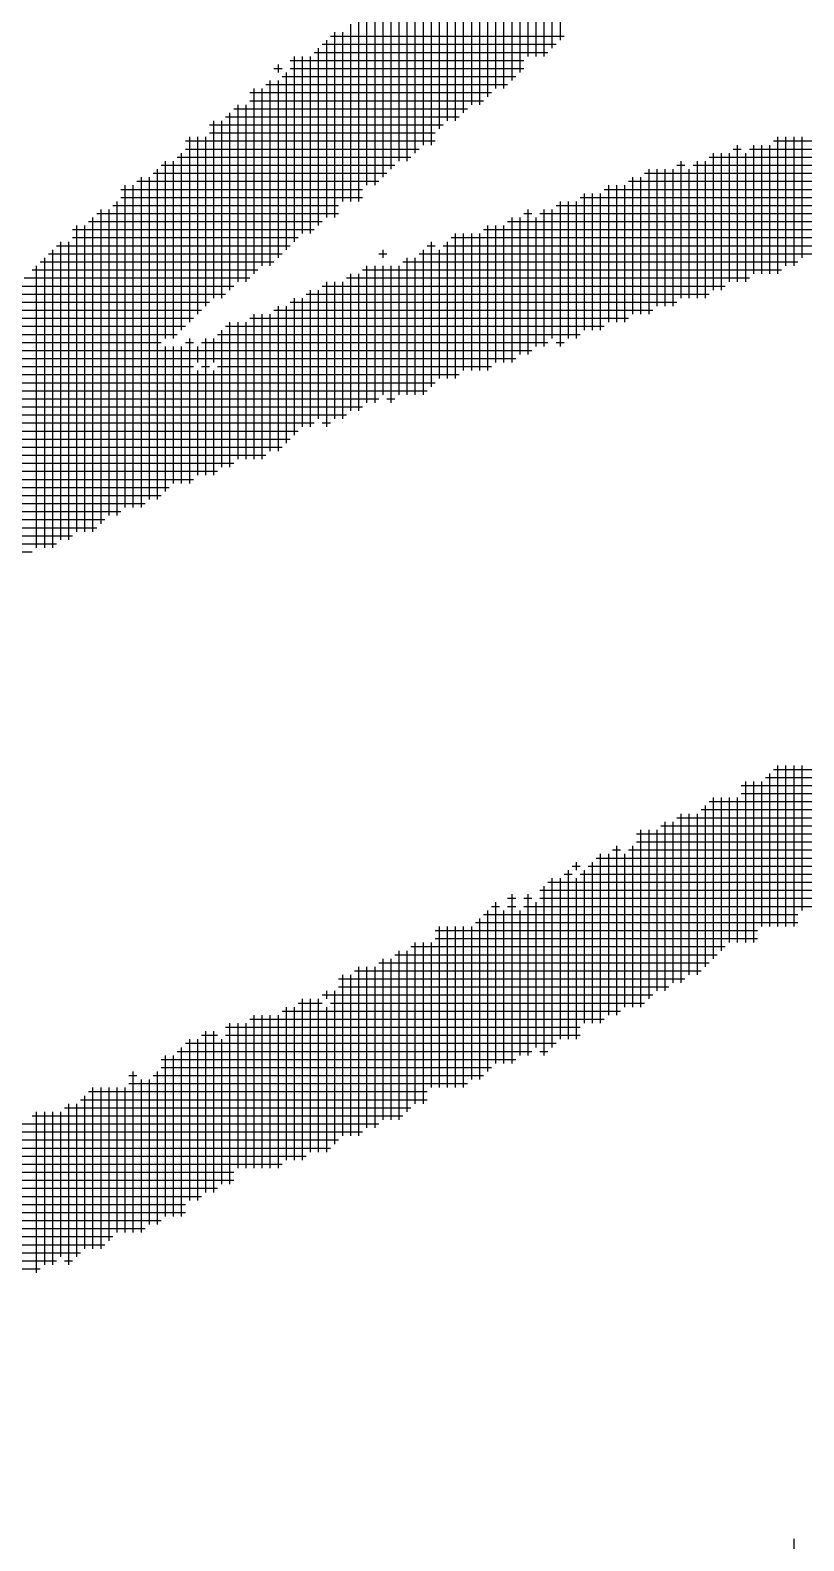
# Model space of a CAD drawing. Header units: feet. Extents: x 778950 to 1031250, y -253464 to -75264.
# Drawn here: x 949962.7 to 950186.7, y -244566.4 to -244129 of the extents above; entities that cross this region are included whole.
import ezdxf

# ---------------------------------------------------------------- set-up
doc = ezdxf.new("R2010")
doc.units = ezdxf.units.FT
doc.header["$LTSCALE"] = 3000
doc.header["$MEASUREMENT"] = 0
doc.layers.add('CX-MISC', color=2, linetype='CONTINUOUS')

msp = doc.modelspace()

# ---------------------------------------------------------------- linework, layer by layer
at = {"layer": 'CX-MISC'}
for p, q in [((950111.42, -244080.63), (950111.42, -244136.61)), ((950113.75, -244080.63), (950113.75, -244134.28)), ((950116.08, -244078.29), (950116.08, -244131.95)), ((950104.42, -244085.29), (950104.42, -244141.28)), ((950106.75, -244085.29), (950106.75, -244136.61)), ((950109.09, -244085.29), (950109.09, -244136.61)), ((950099.75, -244089.96), (950099.75, -244145.95)), ((950102.09, -244089.96), (950102.09, -244143.61)), ((950095.09, -244094.62), (950095.09, -244148.28)), ((950097.42, -244094.62), (950097.42, -244145.95)), ((950088.09, -244099.29), (950088.09, -244152.94)), ((950090.42, -244099.29), (950090.42, -244150.61)), ((950092.76, -244096.96), (950092.76, -244150.61)), ((950083.43, -244103.96), (950083.43, -244155.28)), ((950085.76, -244103.96), (950085.76, -244155.28)), ((950081.09, -244106.29), (950081.09, -244157.61)), ((950076.43, -244108.62), (950076.43, -244162.28)), ((950078.76, -244108.62), (950078.76, -244162.28)), ((950069.43, -244115.62), (950069.43, -244166.94)), ((950071.76, -244113.29), (950071.76, -244166.94)), ((950074.09, -244113.29), (950074.09, -244164.61)), ((950062.43, -244120.29), (950062.43, -244173.94)), ((950064.76, -244117.95), (950064.76, -244171.61)), ((950067.1, -244120.29), (950067.1, -244169.27)), ((950057.76, -244124.95), (950057.76, -244178.61)), ((950060.1, -244122.62), (950060.1, -244173.94)), ((950050.77, -244129.62), (950050.77, -244183.27)), ((950053.1, -244129.62), (950053.1, -244178.61)), ((950055.43, -244127.28), (950055.43, -244178.61)), ((950046.1, -244134.28), (950046.1, -244185.6)), ((950047.27, -244133.12), (950114.92, -244133.12)), ((950048.43, -244131.95), (950048.43, -244183.27)), ((950049.6, -244130.78), (950117.25, -244130.78)), ((950034.44, -244138.95), (950034.44, -244141.28)), ((950037.94, -244137.78), (950105.59, -244137.78)), ((950039.1, -244136.61), (950039.1, -244190.27)), ((950041.43, -244136.61), (950041.43, -244187.94)), ((950043.77, -244136.61), (950043.77, -244187.94)), ((950044.93, -244135.45), (950112.59, -244135.45)), ((950033.27, -244140.11), (950035.6, -244140.11)), ((950035.6, -244142.45), (950103.25, -244142.45)), ((950036.77, -244141.28), (950036.77, -244192.6)), ((950037.94, -244140.11), (950105.59, -244140.11)), ((950026.27, -244147.11), (950096.26, -244147.11)), ((950027.44, -244145.95), (950027.44, -244199.6)), ((950029.77, -244145.95), (950029.77, -244197.27)), ((950030.94, -244144.78), (950100.92, -244144.78)), ((950032.1, -244143.61), (950032.1, -244197.27)), ((950034.44, -244143.61), (950034.44, -244194.93)), ((950021.61, -244151.78), (950089.26, -244151.78)), ((950022.77, -244150.61), (950022.77, -244201.93)), ((950025.11, -244150.61), (950025.11, -244201.93)), ((950026.27, -244149.45), (950093.92, -244149.45)), ((950014.61, -244156.44), (950082.26, -244156.44)), ((950015.77, -244155.28), (950015.77, -244206.6)), ((950018.11, -244155.28), (950018.11, -244206.6)), ((950019.27, -244154.11), (950086.92, -244154.11)), ((950020.44, -244152.94), (950020.44, -244204.27)), ((950008.78, -244159.94), (950008.78, -244213.6)), ((950011.11, -244159.94), (950011.11, -244211.26)), ((950013.44, -244159.94), (950013.44, -244208.93)), ((950014.61, -244158.78), (950079.93, -244158.78)), ((950179.07, -244159.94), (950179.07, -244199.6)), ((950181.4, -244159.94), (950181.4, -244197.27)), ((950183.74, -244159.94), (950183.74, -244197.27)), ((950186.07, -244159.94), (950186.07, -244194.93)), ((950006.44, -244164.61), (950006.44, -244215.93)), ((950007.61, -244161.11), (950079.93, -244161.11)), ((950007.61, -244163.44), (950075.26, -244163.44)), ((950160.41, -244164.61), (950160.41, -244204.27)), ((950162.74, -244164.61), (950162.74, -244204.27)), ((950165.07, -244164.61), (950165.07, -244201.93)), ((950166.24, -244163.44), (950168.57, -244163.44)), ((950167.41, -244162.28), (950167.41, -244201.93)), ((950169.74, -244164.61), (950169.74, -244201.93)), ((950170.91, -244163.44), (950453.17, -244163.44)), ((950172.07, -244162.28), (950172.07, -244199.6)), ((950174.4, -244162.28), (950174.4, -244199.6)), ((950176.74, -244162.28), (950176.74, -244199.6)), ((950177.9, -244161.11), (950448.51, -244161.11)), ((949999.44, -244169.27), (949999.44, -244264.92)), ((950000.61, -244168.11), (950068.26, -244168.11)), ((950001.78, -244166.94), (950001.78, -244218.26)), ((950004.11, -244166.94), (950004.11, -244218.26)), ((950005.28, -244165.77), (950072.93, -244165.77)), ((950141.75, -244169.27), (950141.75, -244211.26)), ((950144.08, -244169.27), (950144.08, -244208.93)), ((950146.41, -244169.27), (950146.41, -244208.93)), ((950148.74, -244169.27), (950148.74, -244208.93)), ((950149.91, -244168.11), (950152.24, -244168.11)), ((950151.08, -244166.94), (950151.08, -244206.6)), ((950153.41, -244169.27), (950153.41, -244206.6)), ((950154.58, -244168.11), (950460.17, -244168.11)), ((950155.74, -244166.94), (950155.74, -244206.6)), ((950158.07, -244166.94), (950158.07, -244206.6)), ((950159.24, -244165.77), (950455.51, -244165.77)), ((949990.11, -244173.94), (949990.11, -244267.25)), ((949992.45, -244173.94), (949992.45, -244267.25)), ((949993.61, -244172.77), (950063.6, -244172.77)), ((949994.78, -244171.61), (949994.78, -244267.25)), ((949997.11, -244171.61), (949997.11, -244264.92)), ((949998.28, -244170.44), (950065.93, -244170.44)), ((950130.08, -244173.94), (950130.08, -244213.6)), ((950132.41, -244173.94), (950132.41, -244213.6)), ((950134.75, -244173.94), (950134.75, -244213.6)), ((950135.91, -244172.77), (950289.88, -244172.77)), ((950137.08, -244171.61), (950137.08, -244211.26)), ((950139.41, -244171.61), (950139.41, -244211.26)), ((950140.58, -244170.44), (950313.21, -244170.44)), ((949988.95, -244175.11), (950058.93, -244175.11)), ((949988.95, -244177.44), (950058.93, -244177.44)), ((950121.92, -244177.44), (950266.55, -244177.44)), ((950123.08, -244176.27), (950123.08, -244215.93)), ((950125.42, -244176.27), (950125.42, -244215.93)), ((950127.75, -244176.27), (950127.75, -244215.93)), ((950128.91, -244175.11), (950278.21, -244175.11)), ((949981.95, -244182.1), (950051.93, -244182.1)), ((949983.11, -244180.94), (949983.11, -244271.92)), ((949985.45, -244180.94), (949985.45, -244269.58)), ((949986.61, -244179.77), (950051.93, -244179.77)), ((949987.78, -244178.61), (949987.78, -244269.58)), ((950105.59, -244182.1), (950107.92, -244182.1)), ((950106.75, -244180.94), (950106.75, -244222.93)), ((950110.25, -244182.1), (950243.22, -244182.1)), ((950111.42, -244180.94), (950111.42, -244220.6)), ((950113.75, -244180.94), (950113.75, -244218.26)), ((950114.92, -244179.77), (950250.22, -244179.77)), ((950116.08, -244178.61), (950116.08, -244220.6)), ((950118.42, -244178.61), (950118.42, -244218.26)), ((950120.75, -244178.61), (950120.75, -244218.26)), ((949974.95, -244186.77), (950044.93, -244186.77)), ((949976.12, -244185.6), (949976.12, -244274.25)), ((949978.45, -244185.6), (949978.45, -244274.25)), ((949979.62, -244184.44), (950047.27, -244184.44)), ((949980.78, -244183.27), (949980.78, -244274.25)), ((950093.92, -244186.77), (950222.23, -244186.77)), ((950095.09, -244185.6), (950095.09, -244227.59)), ((950097.42, -244185.6), (950097.42, -244225.26)), ((950099.75, -244185.6), (950099.75, -244225.26)), ((950100.92, -244184.44), (950229.23, -244184.44)), ((950102.09, -244183.27), (950102.09, -244225.26)), ((950104.42, -244183.27), (950104.42, -244222.93)), ((950109.09, -244183.27), (950109.09, -244220.6)), ((949970.28, -244191.44), (950037.94, -244191.44)), ((949971.45, -244190.27), (949971.45, -244276.58)), ((949973.78, -244190.27), (949973.78, -244276.58)), ((949974.95, -244189.1), (950040.27, -244189.1)), ((950077.59, -244191.44), (950079.93, -244191.44)), ((950078.76, -244190.27), (950078.76, -244232.26)), ((950082.26, -244191.44), (950203.56, -244191.44)), ((950083.43, -244190.27), (950083.43, -244229.93)), ((950084.59, -244189.1), (950210.56, -244189.1)), ((950085.76, -244187.94), (950085.76, -244229.93)), ((950088.09, -244187.94), (950088.09, -244227.59)), ((950090.42, -244187.94), (950090.42, -244227.59)), ((950092.76, -244187.94), (950092.76, -244227.59)), ((949966.79, -244194.93), (949966.79, -244278.92)), ((949967.95, -244193.77), (950035.6, -244193.77)), ((949969.12, -244192.6), (949969.12, -244278.92)), ((950063.6, -244193.77), (950065.93, -244193.77)), ((950064.76, -244192.6), (950064.76, -244194.93)), ((950071.76, -244194.93), (950071.76, -244234.59)), ((950074.09, -244194.93), (950074.09, -244234.59)), ((950075.26, -244193.77), (950194.23, -244193.77)), ((950076.43, -244192.6), (950076.43, -244234.59)), ((950081.09, -244192.6), (950081.09, -244229.93)), ((949963.29, -244198.43), (950028.6, -244198.43)), ((949964.45, -244197.27), (949964.45, -244278.92)), ((949965.62, -244196.1), (950033.27, -244196.1)), ((950055.43, -244199.6), (950055.43, -244239.26)), ((950057.76, -244199.6), (950057.76, -244239.26)), ((950058.93, -244198.43), (950180.24, -244198.43)), ((950060.1, -244197.27), (950060.1, -244236.93)), ((950062.43, -244197.27), (950062.43, -244236.93)), ((950064.76, -244197.27), (950064.76, -244234.59)), ((950067.1, -244197.27), (950067.1, -244236.93)), ((950069.43, -244197.27), (950069.43, -244234.59)), ((950070.59, -244196.1), (950184.9, -244196.1)), ((949956.29, -244203.1), (950021.61, -244203.1)), ((949960.95, -244200.77), (950026.27, -244200.77)), ((950043.77, -244204.27), (950043.77, -244243.92)), ((950046.1, -244204.27), (950046.1, -244241.59)), ((950047.27, -244203.1), (950163.91, -244203.1)), ((950048.43, -244201.93), (950048.43, -244243.92)), ((950050.77, -244201.93), (950050.77, -244241.59)), ((950053.1, -244201.93), (950053.1, -244241.59)), ((950054.27, -244200.77), (950170.91, -244200.77)), ((949949.29, -244207.77), (950014.61, -244207.77)), ((949953.95, -244205.43), (950019.27, -244205.43)), ((950034.44, -244208.93), (950034.44, -244250.92)), ((950036.77, -244208.93), (950036.77, -244248.59)), ((950037.94, -244207.77), (950149.91, -244207.77)), ((950039.1, -244206.6), (950039.1, -244246.26)), ((950041.43, -244206.6), (950041.43, -244243.92)), ((950042.6, -244205.43), (950159.24, -244205.43)), ((949942.29, -244212.43), (950009.94, -244212.43)), ((949946.96, -244210.1), (950012.27, -244210.1)), ((950026.27, -244212.43), (950135.91, -244212.43)), ((950027.44, -244211.26), (950027.44, -244253.25)), ((950029.77, -244211.26), (950029.77, -244253.25)), ((950032.1, -244211.26), (950032.1, -244250.92)), ((950033.27, -244210.1), (950142.91, -244210.1)), ((949937.63, -244217.1), (950005.28, -244217.1)), ((949942.29, -244214.76), (950007.61, -244214.76)), ((950016.94, -244217.1), (950121.92, -244217.1)), ((950018.11, -244215.93), (950018.11, -244255.59)), ((950019.27, -244214.76), (950128.91, -244214.76)), ((950020.44, -244213.6), (950020.44, -244255.59)), ((950022.77, -244213.6), (950022.77, -244253.25)), ((950025.11, -244213.6), (950025.11, -244253.25)), ((949930.63, -244221.76), (950107.92, -244221.76)), ((949935.29, -244219.43), (950000.61, -244219.43)), ((950001.78, -244220.6), (950001.78, -244262.59)), ((950004.11, -244220.6), (950004.11, -244260.25)), ((950006.44, -244220.6), (950006.44, -244260.25)), ((950007.61, -244219.43), (950009.94, -244219.43)), ((950008.78, -244218.26), (950008.78, -244260.25)), ((950011.11, -244220.6), (950011.11, -244225.26)), ((950012.27, -244219.43), (950112.59, -244219.43)), ((950013.44, -244218.26), (950013.44, -244257.92)), ((950015.77, -244218.26), (950015.77, -244225.26)), ((950114.92, -244219.43), (950117.25, -244219.43)), ((949925.96, -244226.43), (950009.94, -244226.43)), ((949930.63, -244224.09), (950103.25, -244224.09)), ((950012.27, -244226.43), (950014.61, -244226.43)), ((950016.94, -244226.43), (950096.26, -244226.43)), ((949923.63, -244228.76), (950086.92, -244228.76)), ((950011.11, -244227.59), (950011.11, -244257.92)), ((950015.77, -244227.59), (950015.77, -244257.92)), ((949918.96, -244233.43), (950077.59, -244233.43)), ((949921.3, -244231.09), (950079.93, -244231.09)), ((949911.96, -244238.09), (950058.93, -244238.09)), ((949914.3, -244235.76), (950063.6, -244235.76)), ((950065.93, -244235.76), (950068.26, -244235.76)), ((949904.97, -244242.76), (950044.93, -244242.76)), ((949909.63, -244240.42), (950054.27, -244240.42)), ((950047.27, -244242.76), (950049.6, -244242.76)), ((949900.3, -244247.42), (950037.94, -244247.42)), ((949904.97, -244245.09), (950040.27, -244245.09)), ((949895.63, -244252.09), (950030.94, -244252.09)), ((949897.97, -244249.76), (950035.6, -244249.76)), ((949890.97, -244256.75), (950016.94, -244256.75)), ((949893.3, -244254.42), (950021.61, -244254.42)), ((949883.97, -244261.42), (950002.94, -244261.42)), ((949886.3, -244259.09), (950009.94, -244259.09)), ((949881.64, -244263.75), (950000.61, -244263.75)), ((949874.64, -244268.42), (949988.95, -244268.42)), ((949879.31, -244266.09), (949995.95, -244266.09)), ((949869.97, -244273.08), (949981.95, -244273.08)), ((949874.64, -244270.75), (949984.28, -244270.75)), ((949862.98, -244277.75), (949970.28, -244277.75)), ((949867.64, -244275.42), (949974.95, -244275.42)), ((949862.98, -244280.08), (949963.29, -244280.08)), ((950176.74, -244344.23), (950176.74, -244388.56)), ((950177.9, -244343.07), (950275.88, -244343.07)), ((950179.07, -244341.9), (950179.07, -244388.56)), ((950181.4, -244341.9), (950181.4, -244388.56)), ((950183.74, -244341.9), (950183.74, -244388.56)), ((950186.07, -244341.9), (950186.07, -244383.89)), ((950168.57, -244347.73), (950268.88, -244347.73)), ((950169.74, -244346.57), (950169.74, -244393.22)), ((950172.07, -244346.57), (950172.07, -244393.22)), ((950174.4, -244346.57), (950174.4, -244388.56)), ((950175.57, -244345.4), (950273.55, -244345.4)), ((950159.24, -244352.4), (950257.22, -244352.4)), ((950160.41, -244351.23), (950160.41, -244397.89)), ((950162.74, -244351.23), (950162.74, -244395.56)), ((950165.07, -244351.23), (950165.07, -244393.22)), ((950167.41, -244351.23), (950167.41, -244393.22)), ((950168.57, -244350.07), (950261.88, -244350.07)), ((950149.91, -244357.06), (950245.55, -244357.06)), ((950151.08, -244355.9), (950151.08, -244404.89)), ((950153.41, -244355.9), (950153.41, -244402.55)), ((950155.74, -244355.9), (950155.74, -244402.55)), ((950156.91, -244354.73), (950254.89, -244354.73)), ((950158.07, -244353.57), (950158.07, -244400.22)), ((950138.25, -244361.73), (950238.56, -244361.73)), ((950139.41, -244360.56), (950139.41, -244411.89)), ((950141.75, -244360.56), (950141.75, -244409.55)), ((950144.08, -244360.56), (950144.08, -244407.22)), ((950145.24, -244359.4), (950243.22, -244359.4)), ((950146.41, -244358.23), (950146.41, -244407.22)), ((950148.74, -244358.23), (950148.74, -244404.89)), ((950131.25, -244366.4), (950133.58, -244366.4)), ((950132.41, -244365.23), (950132.41, -244414.22)), ((950135.91, -244366.4), (950224.56, -244366.4)), ((950137.08, -244365.23), (950137.08, -244411.89)), ((950138.25, -244364.06), (950231.56, -244364.06)), ((950120.75, -244369.89), (950120.75, -244372.23)), ((950125.42, -244369.89), (950125.42, -244416.55)), ((950126.58, -244368.73), (950224.56, -244368.73)), ((950127.75, -244367.56), (950127.75, -244416.55)), ((950130.08, -244367.56), (950130.08, -244414.22)), ((950134.75, -244367.56), (950134.75, -244411.89)), ((950113.75, -244374.56), (950113.75, -244423.55)), ((950116.08, -244374.56), (950116.08, -244421.22)), ((950117.25, -244373.39), (950119.58, -244373.39)), ((950118.42, -244372.23), (950118.42, -244421.22)), ((950119.58, -244371.06), (950121.92, -244371.06)), ((950120.75, -244374.56), (950120.75, -244421.22)), ((950121.92, -244373.39), (950212.9, -244373.39)), ((950123.08, -244372.23), (950123.08, -244416.55)), ((950124.25, -244371.06), (950217.56, -244371.06)), ((950102.09, -244379.23), (950102.09, -244428.21)), ((950106.75, -244379.23), (950106.75, -244425.88)), ((950110.25, -244378.06), (950205.9, -244378.06)), ((950111.42, -244376.89), (950111.42, -244425.88)), ((950112.59, -244375.73), (950205.9, -244375.73)), ((950095.09, -244383.89), (950095.09, -244430.55)), ((950096.26, -244382.73), (950098.59, -244382.73)), ((950097.42, -244381.56), (950097.42, -244428.21)), ((950099.75, -244383.89), (950099.75, -244428.21)), ((950100.92, -244380.39), (950103.25, -244380.39)), ((950100.92, -244382.73), (950103.25, -244382.73)), ((950104.42, -244383.89), (950104.42, -244425.88)), ((950105.59, -244380.39), (950107.92, -244380.39)), ((950105.59, -244382.73), (950189.57, -244382.73)), ((950109.09, -244381.56), (950109.09, -244423.55)), ((950110.25, -244380.39), (950196.57, -244380.39)), ((950091.59, -244387.39), (950184.9, -244387.39)), ((950092.76, -244386.22), (950092.76, -244432.88)), ((950093.92, -244385.06), (950184.9, -244385.06)), ((950079.93, -244389.72), (950173.24, -244389.72)), ((950079.93, -244392.06), (950173.24, -244392.06)), ((950081.09, -244388.56), (950081.09, -244435.21)), ((950083.43, -244388.56), (950083.43, -244435.21)), ((950085.76, -244388.56), (950085.76, -244435.21)), ((950088.09, -244388.56), (950088.09, -244435.21)), ((950090.42, -244388.56), (950090.42, -244432.88)), ((950068.26, -244396.72), (950161.57, -244396.72)), ((950069.43, -244395.56), (950069.43, -244444.54)), ((950071.76, -244395.56), (950071.76, -244442.21)), ((950072.93, -244394.39), (950163.91, -244394.39)), ((950074.09, -244393.22), (950074.09, -244439.88)), ((950076.43, -244393.22), (950076.43, -244439.88)), ((950078.76, -244393.22), (950078.76, -244435.21)), ((950056.6, -244401.39), (950156.91, -244401.39)), ((950057.76, -244400.22), (950057.76, -244449.21)), ((950060.1, -244400.22), (950060.1, -244446.88)), ((950062.43, -244400.22), (950062.43, -244446.88)), ((950063.6, -244399.05), (950159.24, -244399.05)), ((950064.76, -244397.89), (950064.76, -244444.54)), ((950067.1, -244397.89), (950067.1, -244444.54)), ((950051.93, -244403.72), (950152.24, -244403.72)), ((950053.1, -244402.55), (950053.1, -244449.21)), ((950055.43, -244402.55), (950055.43, -244449.21)), ((950041.43, -244409.55), (950041.43, -244456.21)), ((950043.77, -244409.55), (950043.77, -244453.88)), ((950046.1, -244409.55), (950046.1, -244453.88)), ((950047.27, -244408.39), (950142.91, -244408.39)), ((950048.43, -244407.22), (950048.43, -244409.55)), ((950050.77, -244407.22), (950050.77, -244451.54)), ((950051.93, -244406.05), (950147.58, -244406.05)), ((950027.44, -244414.22), (950027.44, -244458.54)), ((950029.77, -244414.22), (950029.77, -244458.54)), ((950032.1, -244414.22), (950032.1, -244458.54)), ((950034.44, -244414.22), (950034.44, -244458.54)), ((950035.6, -244413.05), (950133.58, -244413.05)), ((950036.77, -244411.89), (950036.77, -244456.21)), ((950039.1, -244411.89), (950039.1, -244456.21)), ((950040.27, -244410.72), (950047.27, -244410.72)), ((950048.43, -244411.89), (950048.43, -244453.88)), ((950049.6, -244410.72), (950140.58, -244410.72)), ((950013.44, -244418.88), (950013.44, -244465.54)), ((950015.77, -244418.88), (950015.77, -244465.54)), ((950019.27, -244417.72), (950121.92, -244417.72)), ((950020.44, -244416.55), (950020.44, -244463.21)), ((950022.77, -244416.55), (950022.77, -244458.54)), ((950025.11, -244416.55), (950025.11, -244458.54)), ((950026.27, -244415.38), (950128.91, -244415.38)), ((950007.61, -244422.38), (950114.92, -244422.38)), ((950008.78, -244421.22), (950008.78, -244467.87)), ((950011.11, -244421.22), (950011.11, -244467.87)), ((950012.27, -244420.05), (950016.94, -244420.05)), ((950018.11, -244421.22), (950018.11, -244463.21)), ((950019.27, -244420.05), (950121.92, -244420.05)), ((950000.61, -244427.05), (950103.25, -244427.05)), ((950001.78, -244425.88), (950001.78, -244472.54)), ((950004.11, -244425.88), (950004.11, -244472.54)), ((950005.28, -244424.72), (950107.92, -244424.72)), ((950006.44, -244423.55), (950006.44, -244472.54)), ((950110.25, -244424.72), (950112.59, -244424.72)), ((949991.28, -244431.71), (949993.61, -244431.71)), ((949992.45, -244430.55), (949992.45, -244477.2)), ((949998.28, -244431.71), (950093.92, -244431.71)), ((949999.44, -244430.55), (949999.44, -244474.87)), ((950000.61, -244429.38), (950096.26, -244429.38)), ((949979.62, -244436.38), (950077.59, -244436.38)), ((949980.78, -244435.21), (949980.78, -244481.87)), ((949983.11, -244435.21), (949983.11, -244481.87)), ((949985.45, -244435.21), (949985.45, -244479.54)), ((949987.78, -244435.21), (949987.78, -244477.2)), ((949990.11, -244435.21), (949990.11, -244477.2)), ((949991.28, -244434.05), (950089.26, -244434.05)), ((949994.78, -244432.88), (949994.78, -244477.2)), ((949997.11, -244432.88), (949997.11, -244474.87)), ((949973.78, -244439.88), (949973.78, -244486.53)), ((949976.12, -244439.88), (949976.12, -244484.2)), ((949977.28, -244438.71), (950077.59, -244438.71)), ((949978.45, -244437.55), (949978.45, -244481.87)), ((949963.29, -244443.38), (950070.59, -244443.38)), ((949964.45, -244442.21), (949964.45, -244488.87)), ((949966.79, -244442.21), (949966.79, -244486.53)), ((949969.12, -244442.21), (949969.12, -244486.53)), ((949971.45, -244442.21), (949971.45, -244484.2)), ((949972.62, -244441.05), (950072.93, -244441.05)), ((949951.62, -244448.04), (950058.93, -244448.04)), ((949958.62, -244445.71), (950063.6, -244445.71)), ((949939.96, -244452.71), (950049.6, -244452.71)), ((949944.62, -244450.38), (950051.93, -244450.38)), ((949930.63, -244457.37), (950035.6, -244457.37)), ((949935.29, -244455.04), (950042.6, -244455.04)), ((949918.96, -244462.04), (950021.61, -244462.04)), ((949923.63, -244459.71), (950021.61, -244459.71)), ((949904.97, -244466.71), (950012.27, -244466.71)), ((949911.96, -244464.37), (950016.94, -244464.37)), ((949890.97, -244471.37), (950007.61, -244471.37)), ((949897.97, -244469.04), (950007.61, -244469.04)), ((949883.97, -244473.7), (950000.61, -244473.7)), ((949869.97, -244478.37), (949986.61, -244478.37)), ((949874.64, -244476.04), (949995.95, -244476.04)), ((949858.31, -244483.04), (949977.28, -244483.04)), ((949867.64, -244480.7), (949984.28, -244480.7)), ((949841.98, -244487.7), (949965.62, -244487.7)), ((949855.98, -244485.37), (949970.28, -244485.37)), ((949972.62, -244485.37), (949974.95, -244485.37)), ((950183.74, -244565.85), (950183.74, -244626.5))]:
    msp.add_line(p, q, dxfattribs=at)

doc.saveas('drawing.dxf')
